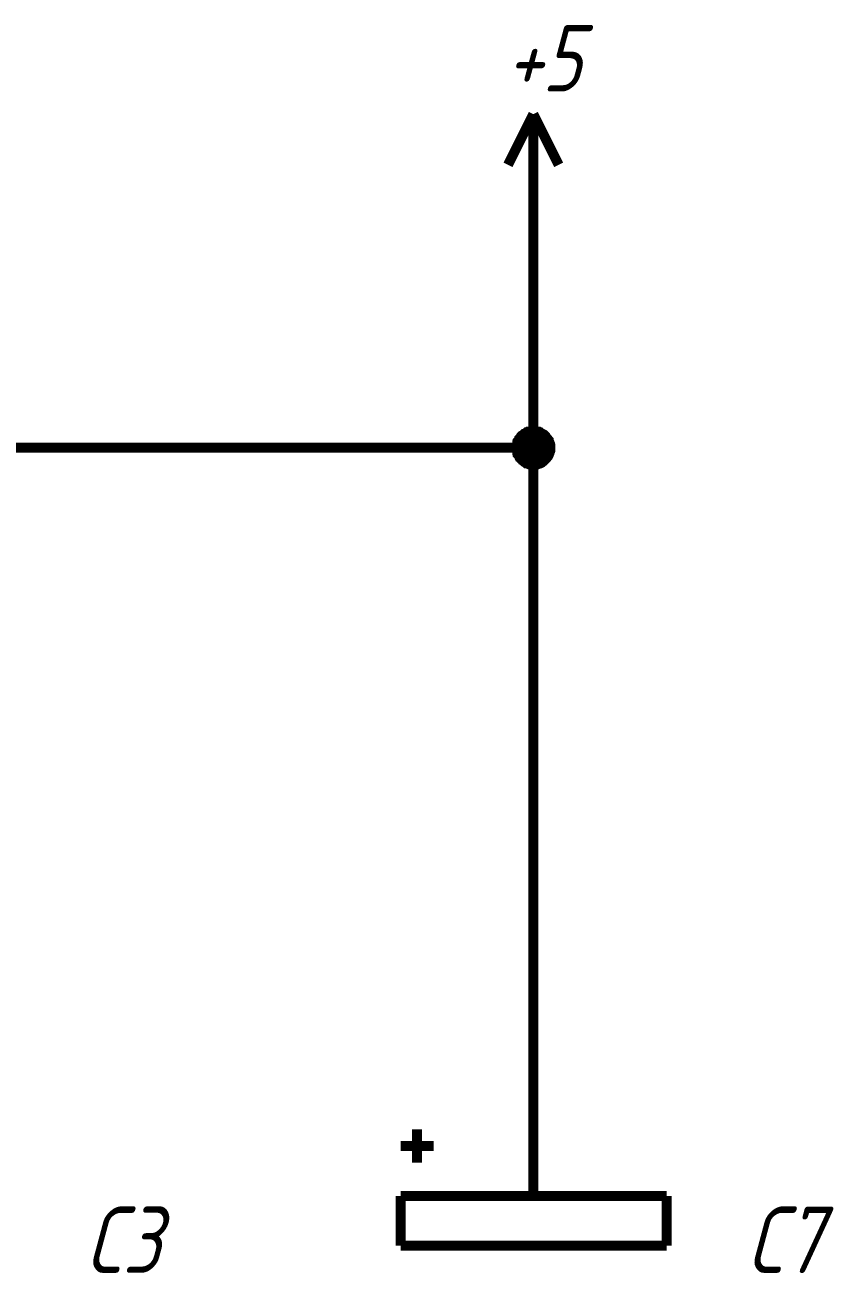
# Model space of a CAD drawing. Extents: x 260 to 1101, y 70 to 664.
# Drawn here: x 488.85 to 513.16, y 186.97 to 224.51 of the extents above; entities that cross this region are included whole.
import ezdxf

# ---------------------------------------------------------------- set-up
doc = ezdxf.new("R2010")
doc.units = 0
doc.header["$MEASUREMENT"] = 0
doc.layers.add('Sheet', color=255, linetype='CONTINUOUS')
doc.styles.add('GOST type A0', font='', dxfattribs={"oblique": 15, "height": 3.5})
doc.styles.get('GOST type A0').set_extended_font_data('GOST type A')

msp = doc.modelspace()

# ---------------------------------------------------------------- linework, layer by layer
at = {"layer": 'Sheet'}
for points, const_width in [([(504.127, 221.829), (503.366, 220.306)], 0.3), ([(504.127, 221.829), (504.888, 220.306)], 0.3), ([(504.127, 219.297), (504.127, 221.829)], 0.3), ([(504.127, 211.794), (504.127, 219.297)], 0.3), ([(503.63, 211.794), (503.63, 211.825), (503.63, 211.841), (503.63, 211.872), (503.646, 211.903), (503.646, 211.918), (503.646, 211.949), (503.661, 211.965), (503.661, 211.996), (503.677, 212.012), (503.692, 212.027), (503.708, 212.058), (503.708, 212.074), (503.723, 212.089), (503.739, 212.105), (503.754, 212.136), (503.77, 212.151), (503.785, 212.167), (503.816, 212.182), (503.832, 212.198), (503.847, 212.213), (503.863, 212.213), (503.894, 212.229), (503.91, 212.245), (503.925, 212.26), (503.956, 212.26), (503.972, 212.276), (504.003, 212.276), (504.018, 212.276), (504.049, 212.291), (504.08, 212.291), (504.096, 212.291), (504.127, 212.291)], 0.3), ([(503.63, 211.794), (503.63, 211.825), (503.63, 211.841), (503.63, 211.872), (503.646, 211.903), (503.646, 211.918), (503.646, 211.949), (503.661, 211.965), (503.661, 211.996), (503.677, 212.012), (503.692, 212.027), (503.708, 212.058), (503.708, 212.074), (503.723, 212.089), (503.739, 212.105), (503.754, 212.136), (503.77, 212.151), (503.785, 212.167), (503.816, 212.182), (503.832, 212.198), (503.847, 212.213), (503.863, 212.213), (503.894, 212.229), (503.91, 212.245), (503.925, 212.26), (503.956, 212.26), (503.972, 212.276), (504.003, 212.276), (504.018, 212.276), (504.049, 212.291), (504.08, 212.291), (504.096, 212.291), (504.127, 212.291)], 0.3), ([(503.63, 211.794), (503.63, 211.825), (503.63, 211.841), (503.63, 211.872), (503.646, 211.903), (503.646, 211.918), (503.646, 211.949), (503.661, 211.965), (503.661, 211.996), (503.677, 212.012), (503.692, 212.027), (503.708, 212.058), (503.708, 212.074), (503.723, 212.089), (503.739, 212.105), (503.754, 212.136), (503.77, 212.151), (503.785, 212.167), (503.816, 212.182), (503.832, 212.198), (503.847, 212.213), (503.863, 212.213), (503.894, 212.229), (503.91, 212.245), (503.925, 212.26), (503.956, 212.26), (503.972, 212.276), (504.003, 212.276), (504.018, 212.276), (504.049, 212.291), (504.08, 212.291), (504.096, 212.291), (504.127, 212.291)], 0.3), ([(503.63, 211.794), (503.63, 211.825), (503.63, 211.841), (503.63, 211.872), (503.646, 211.903), (503.646, 211.918), (503.646, 211.949), (503.661, 211.965), (503.661, 211.996), (503.677, 212.012), (503.692, 212.027), (503.708, 212.058), (503.708, 212.074), (503.723, 212.089), (503.739, 212.105), (503.754, 212.136), (503.77, 212.151), (503.785, 212.167), (503.816, 212.182), (503.832, 212.198), (503.847, 212.213), (503.863, 212.213), (503.894, 212.229), (503.91, 212.245), (503.925, 212.26), (503.956, 212.26), (503.972, 212.276), (504.003, 212.276), (504.018, 212.276), (504.049, 212.291), (504.08, 212.291), (504.096, 212.291), (504.127, 212.291)], 0.3), ([(503.63, 211.794), (503.63, 211.825), (503.63, 211.841), (503.63, 211.872), (503.646, 211.903), (503.646, 211.918), (503.646, 211.949), (503.661, 211.965), (503.661, 211.996), (503.677, 212.012), (503.692, 212.027), (503.708, 212.058), (503.708, 212.074), (503.723, 212.089), (503.739, 212.105), (503.754, 212.136), (503.77, 212.151), (503.785, 212.167), (503.816, 212.182), (503.832, 212.198), (503.847, 212.213), (503.863, 212.213), (503.894, 212.229), (503.91, 212.245), (503.925, 212.26), (503.956, 212.26), (503.972, 212.276), (504.003, 212.276), (504.018, 212.276), (504.049, 212.291), (504.08, 212.291), (504.096, 212.291), (504.127, 212.291)], 0.3), ([(503.63, 211.794), (503.63, 211.825), (503.63, 211.841), (503.63, 211.872), (503.646, 211.903), (503.646, 211.918), (503.646, 211.949), (503.661, 211.965), (503.661, 211.996), (503.677, 212.012), (503.692, 212.027), (503.708, 212.058), (503.708, 212.074), (503.723, 212.089), (503.739, 212.105), (503.754, 212.136), (503.77, 212.151), (503.785, 212.167), (503.816, 212.182), (503.832, 212.198), (503.847, 212.213), (503.863, 212.213), (503.894, 212.229), (503.91, 212.245), (503.925, 212.26), (503.956, 212.26), (503.972, 212.276), (504.003, 212.276), (504.018, 212.276), (504.049, 212.291), (504.08, 212.291), (504.096, 212.291), (504.127, 212.291)], 0.3), ([(503.63, 211.794), (503.63, 211.825), (503.63, 211.841), (503.63, 211.872), (503.646, 211.903), (503.646, 211.918), (503.646, 211.949), (503.661, 211.965), (503.661, 211.996), (503.677, 212.012), (503.692, 212.027), (503.708, 212.058), (503.708, 212.074), (503.723, 212.089), (503.739, 212.105), (503.754, 212.136), (503.77, 212.151), (503.785, 212.167), (503.816, 212.182), (503.832, 212.198), (503.847, 212.213), (503.863, 212.213), (503.894, 212.229), (503.91, 212.245), (503.925, 212.26), (503.956, 212.26), (503.972, 212.276), (504.003, 212.276), (504.018, 212.276), (504.049, 212.291), (504.08, 212.291), (504.096, 212.291), (504.127, 212.291)], 0.0991), ([(503.63, 211.794), (503.63, 211.825), (503.63, 211.841), (503.63, 211.872), (503.646, 211.903), (503.646, 211.918), (503.646, 211.949), (503.661, 211.965), (503.661, 211.996), (503.677, 212.012), (503.692, 212.027), (503.708, 212.058), (503.708, 212.074), (503.723, 212.089), (503.739, 212.105), (503.754, 212.136), (503.77, 212.151), (503.785, 212.167), (503.816, 212.182), (503.832, 212.198), (503.847, 212.213), (503.863, 212.213), (503.894, 212.229), (503.91, 212.245), (503.925, 212.26), (503.956, 212.26), (503.972, 212.276), (504.003, 212.276), (504.018, 212.276), (504.049, 212.291), (504.08, 212.291), (504.096, 212.291), (504.127, 212.291)], 0.0991), ([(503.63, 211.794), (503.63, 211.825), (503.63, 211.841), (503.63, 211.872), (503.646, 211.903), (503.646, 211.918), (503.646, 211.949), (503.661, 211.965), (503.661, 211.996), (503.677, 212.012), (503.692, 212.027), (503.708, 212.058), (503.708, 212.074), (503.723, 212.089), (503.739, 212.105), (503.754, 212.136), (503.77, 212.151), (503.785, 212.167), (503.816, 212.182), (503.832, 212.198), (503.847, 212.213), (503.863, 212.213), (503.894, 212.229), (503.91, 212.245), (503.925, 212.26), (503.956, 212.26), (503.972, 212.276), (504.003, 212.276), (504.018, 212.276), (504.049, 212.291), (504.08, 212.291), (504.096, 212.291), (504.127, 212.291)], 0.0991), ([(503.63, 211.794), (503.63, 211.825), (503.63, 211.841), (503.63, 211.872), (503.646, 211.903), (503.646, 211.918), (503.646, 211.949), (503.661, 211.965), (503.661, 211.996), (503.677, 212.012), (503.692, 212.027), (503.708, 212.058), (503.708, 212.074), (503.723, 212.089), (503.739, 212.105), (503.754, 212.136), (503.77, 212.151), (503.785, 212.167), (503.816, 212.182), (503.832, 212.198), (503.847, 212.213), (503.863, 212.213), (503.894, 212.229), (503.91, 212.245), (503.925, 212.26), (503.956, 212.26), (503.972, 212.276), (504.003, 212.276), (504.018, 212.276), (504.049, 212.291), (504.08, 212.291), (504.096, 212.291), (504.127, 212.291)], 0.0991), ([(503.63, 211.794), (503.63, 211.825), (503.63, 211.841), (503.63, 211.872), (503.646, 211.903), (503.646, 211.918), (503.646, 211.949), (503.661, 211.965), (503.661, 211.996), (503.677, 212.012), (503.692, 212.027), (503.708, 212.058), (503.708, 212.074), (503.723, 212.089), (503.739, 212.105), (503.754, 212.136), (503.77, 212.151), (503.785, 212.167), (503.816, 212.182), (503.832, 212.198), (503.847, 212.213), (503.863, 212.213), (503.894, 212.229), (503.91, 212.245), (503.925, 212.26), (503.956, 212.26), (503.972, 212.276), (504.003, 212.276), (504.018, 212.276), (504.049, 212.291), (504.08, 212.291), (504.096, 212.291), (504.127, 212.291)], 0.0991), ([(503.63, 211.794), (503.63, 211.825), (503.63, 211.841), (503.63, 211.872), (503.646, 211.903), (503.646, 211.918), (503.646, 211.949), (503.661, 211.965), (503.661, 211.996), (503.677, 212.012), (503.692, 212.027), (503.708, 212.058), (503.708, 212.074), (503.723, 212.089), (503.739, 212.105), (503.754, 212.136), (503.77, 212.151), (503.785, 212.167), (503.816, 212.182), (503.832, 212.198), (503.847, 212.213), (503.863, 212.213), (503.894, 212.229), (503.91, 212.245), (503.925, 212.26), (503.956, 212.26), (503.972, 212.276), (504.003, 212.276), (504.018, 212.276), (504.049, 212.291), (504.08, 212.291), (504.096, 212.291), (504.127, 212.291)], 0.0991), ([(504.127, 212.291), (504.127, 212.291)], 0.3), ([(504.127, 212.291), (504.158, 212.291), (504.174, 212.291), (504.205, 212.291), (504.236, 212.276), (504.251, 212.276), (504.282, 212.276), (504.298, 212.26), (504.329, 212.26), (504.344, 212.245), (504.375, 212.229), (504.391, 212.213), (504.406, 212.213), (504.438, 212.198), (504.453, 212.182), (504.469, 212.167), (504.484, 212.151), (504.5, 212.136), (504.515, 212.105), (504.531, 212.089), (504.546, 212.074), (504.562, 212.058), (504.577, 212.027), (504.593, 212.012), (504.593, 211.996), (504.608, 211.965), (504.608, 211.949), (504.624, 211.918), (504.624, 211.903), (504.639, 211.872), (504.639, 211.841), (504.639, 211.825), (504.639, 211.794)], 0.3), ([(504.127, 212.291), (504.127, 212.291)], 0.3), ([(504.127, 212.291), (504.158, 212.291), (504.174, 212.291), (504.205, 212.291), (504.236, 212.276), (504.251, 212.276), (504.282, 212.276), (504.298, 212.26), (504.329, 212.26), (504.344, 212.245), (504.375, 212.229), (504.391, 212.213), (504.406, 212.213), (504.438, 212.198), (504.453, 212.182), (504.469, 212.167), (504.484, 212.151), (504.5, 212.136), (504.515, 212.105), (504.531, 212.089), (504.546, 212.074), (504.562, 212.058), (504.577, 212.027), (504.593, 212.012), (504.593, 211.996), (504.608, 211.965), (504.608, 211.949), (504.624, 211.918), (504.624, 211.903), (504.639, 211.872), (504.639, 211.841), (504.639, 211.825), (504.639, 211.794)], 0.3), ([(504.127, 212.291), (504.127, 212.291)], 0.3), ([(504.127, 212.291), (504.158, 212.291), (504.174, 212.291), (504.205, 212.291), (504.236, 212.276), (504.251, 212.276), (504.282, 212.276), (504.298, 212.26), (504.329, 212.26), (504.344, 212.245), (504.375, 212.229), (504.391, 212.213), (504.406, 212.213), (504.438, 212.198), (504.453, 212.182), (504.469, 212.167), (504.484, 212.151), (504.5, 212.136), (504.515, 212.105), (504.531, 212.089), (504.546, 212.074), (504.562, 212.058), (504.577, 212.027), (504.593, 212.012), (504.593, 211.996), (504.608, 211.965), (504.608, 211.949), (504.624, 211.918), (504.624, 211.903), (504.639, 211.872), (504.639, 211.841), (504.639, 211.825), (504.639, 211.794)], 0.3), ([(504.127, 212.291), (504.127, 212.291)], 0.3), ([(504.127, 212.291), (504.158, 212.291), (504.174, 212.291), (504.205, 212.291), (504.236, 212.276), (504.251, 212.276), (504.282, 212.276), (504.298, 212.26), (504.329, 212.26), (504.344, 212.245), (504.375, 212.229), (504.391, 212.213), (504.406, 212.213), (504.438, 212.198), (504.453, 212.182), (504.469, 212.167), (504.484, 212.151), (504.5, 212.136), (504.515, 212.105), (504.531, 212.089), (504.546, 212.074), (504.562, 212.058), (504.577, 212.027), (504.593, 212.012), (504.593, 211.996), (504.608, 211.965), (504.608, 211.949), (504.624, 211.918), (504.624, 211.903), (504.639, 211.872), (504.639, 211.841), (504.639, 211.825), (504.639, 211.794)], 0.3), ([(504.127, 212.291), (504.127, 212.291)], 0.3), ([(504.127, 212.291), (504.158, 212.291), (504.174, 212.291), (504.205, 212.291), (504.236, 212.276), (504.251, 212.276), (504.282, 212.276), (504.298, 212.26), (504.329, 212.26), (504.344, 212.245), (504.375, 212.229), (504.391, 212.213), (504.406, 212.213), (504.438, 212.198), (504.453, 212.182), (504.469, 212.167), (504.484, 212.151), (504.5, 212.136), (504.515, 212.105), (504.531, 212.089), (504.546, 212.074), (504.562, 212.058), (504.577, 212.027), (504.593, 212.012), (504.593, 211.996), (504.608, 211.965), (504.608, 211.949), (504.624, 211.918), (504.624, 211.903), (504.639, 211.872), (504.639, 211.841), (504.639, 211.825), (504.639, 211.794)], 0.3), ([(504.127, 212.291), (504.127, 212.291)], 0.3), ([(504.127, 212.291), (504.158, 212.291), (504.174, 212.291), (504.205, 212.291), (504.236, 212.276), (504.251, 212.276), (504.282, 212.276), (504.298, 212.26), (504.329, 212.26), (504.344, 212.245), (504.375, 212.229), (504.391, 212.213), (504.406, 212.213), (504.438, 212.198), (504.453, 212.182), (504.469, 212.167), (504.484, 212.151), (504.5, 212.136), (504.515, 212.105), (504.531, 212.089), (504.546, 212.074), (504.562, 212.058), (504.577, 212.027), (504.593, 212.012), (504.593, 211.996), (504.608, 211.965), (504.608, 211.949), (504.624, 211.918), (504.624, 211.903), (504.639, 211.872), (504.639, 211.841), (504.639, 211.825), (504.639, 211.794)], 0.3), ([(504.127, 212.291), (504.127, 212.291)], 0.0991), ([(504.127, 212.291), (504.158, 212.291), (504.174, 212.291), (504.205, 212.291), (504.236, 212.276), (504.251, 212.276), (504.282, 212.276), (504.298, 212.26), (504.329, 212.26), (504.344, 212.245), (504.375, 212.229), (504.391, 212.213), (504.406, 212.213), (504.438, 212.198), (504.453, 212.182), (504.469, 212.167), (504.484, 212.151), (504.5, 212.136), (504.515, 212.105), (504.531, 212.089), (504.546, 212.074), (504.562, 212.058), (504.577, 212.027), (504.593, 212.012), (504.593, 211.996), (504.608, 211.965), (504.608, 211.949), (504.624, 211.918), (504.624, 211.903), (504.639, 211.872), (504.639, 211.841), (504.639, 211.825), (504.639, 211.794)], 0.0991), ([(504.127, 212.291), (504.127, 212.291)], 0.0991), ([(504.127, 212.291), (504.158, 212.291), (504.174, 212.291), (504.205, 212.291), (504.236, 212.276), (504.251, 212.276), (504.282, 212.276), (504.298, 212.26), (504.329, 212.26), (504.344, 212.245), (504.375, 212.229), (504.391, 212.213), (504.406, 212.213), (504.438, 212.198), (504.453, 212.182), (504.469, 212.167), (504.484, 212.151), (504.5, 212.136), (504.515, 212.105), (504.531, 212.089), (504.546, 212.074), (504.562, 212.058), (504.577, 212.027), (504.593, 212.012), (504.593, 211.996), (504.608, 211.965), (504.608, 211.949), (504.624, 211.918), (504.624, 211.903), (504.639, 211.872), (504.639, 211.841), (504.639, 211.825), (504.639, 211.794)], 0.0991), ([(504.127, 212.291), (504.127, 212.291)], 0.0991), ([(504.127, 212.291), (504.158, 212.291), (504.174, 212.291), (504.205, 212.291), (504.236, 212.276), (504.251, 212.276), (504.282, 212.276), (504.298, 212.26), (504.329, 212.26), (504.344, 212.245), (504.375, 212.229), (504.391, 212.213), (504.406, 212.213), (504.438, 212.198), (504.453, 212.182), (504.469, 212.167), (504.484, 212.151), (504.5, 212.136), (504.515, 212.105), (504.531, 212.089), (504.546, 212.074), (504.562, 212.058), (504.577, 212.027), (504.593, 212.012), (504.593, 211.996), (504.608, 211.965), (504.608, 211.949), (504.624, 211.918), (504.624, 211.903), (504.639, 211.872), (504.639, 211.841), (504.639, 211.825), (504.639, 211.794)], 0.0991), ([(504.127, 212.291), (504.127, 212.291)], 0.0991), ([(504.127, 212.291), (504.158, 212.291), (504.174, 212.291), (504.205, 212.291), (504.236, 212.276), (504.251, 212.276), (504.282, 212.276), (504.298, 212.26), (504.329, 212.26), (504.344, 212.245), (504.375, 212.229), (504.391, 212.213), (504.406, 212.213), (504.438, 212.198), (504.453, 212.182), (504.469, 212.167), (504.484, 212.151), (504.5, 212.136), (504.515, 212.105), (504.531, 212.089), (504.546, 212.074), (504.562, 212.058), (504.577, 212.027), (504.593, 212.012), (504.593, 211.996), (504.608, 211.965), (504.608, 211.949), (504.624, 211.918), (504.624, 211.903), (504.639, 211.872), (504.639, 211.841), (504.639, 211.825), (504.639, 211.794)], 0.0991), ([(504.127, 212.291), (504.127, 212.291)], 0.0991), ([(504.127, 212.291), (504.158, 212.291), (504.174, 212.291), (504.205, 212.291), (504.236, 212.276), (504.251, 212.276), (504.282, 212.276), (504.298, 212.26), (504.329, 212.26), (504.344, 212.245), (504.375, 212.229), (504.391, 212.213), (504.406, 212.213), (504.438, 212.198), (504.453, 212.182), (504.469, 212.167), (504.484, 212.151), (504.5, 212.136), (504.515, 212.105), (504.531, 212.089), (504.546, 212.074), (504.562, 212.058), (504.577, 212.027), (504.593, 212.012), (504.593, 211.996), (504.608, 211.965), (504.608, 211.949), (504.624, 211.918), (504.624, 211.903), (504.639, 211.872), (504.639, 211.841), (504.639, 211.825), (504.639, 211.794)], 0.0991), ([(504.127, 212.291), (504.127, 212.291)], 0.0991), ([(504.127, 212.291), (504.158, 212.291), (504.174, 212.291), (504.205, 212.291), (504.236, 212.276), (504.251, 212.276), (504.282, 212.276), (504.298, 212.26), (504.329, 212.26), (504.344, 212.245), (504.375, 212.229), (504.391, 212.213), (504.406, 212.213), (504.438, 212.198), (504.453, 212.182), (504.469, 212.167), (504.484, 212.151), (504.5, 212.136), (504.515, 212.105), (504.531, 212.089), (504.546, 212.074), (504.562, 212.058), (504.577, 212.027), (504.593, 212.012), (504.593, 211.996), (504.608, 211.965), (504.608, 211.949), (504.624, 211.918), (504.624, 211.903), (504.639, 211.872), (504.639, 211.841), (504.639, 211.825), (504.639, 211.794)], 0.0991), ([(479.142, 211.794), (504.127, 211.794)], 0.3), ([(504.127, 211.281), (504.096, 211.281), (504.08, 211.281), (504.049, 211.281), (504.018, 211.297), (504.003, 211.297), (503.972, 211.313), (503.956, 211.313), (503.925, 211.328), (503.91, 211.328), (503.894, 211.344), (503.863, 211.359), (503.847, 211.375), (503.832, 211.39), (503.816, 211.406), (503.785, 211.421), (503.77, 211.437), (503.754, 211.452), (503.739, 211.468), (503.723, 211.483), (503.708, 211.514), (503.708, 211.53), (503.692, 211.546), (503.677, 211.577), (503.661, 211.592), (503.661, 211.623), (503.646, 211.639), (503.646, 211.67), (503.646, 211.685), (503.63, 211.716), (503.63, 211.747), (503.63, 211.763), (503.63, 211.794)], 0.3), ([(503.63, 211.794), (503.63, 211.794)], 0.3), ([(504.127, 211.281), (504.096, 211.281), (504.08, 211.281), (504.049, 211.281), (504.018, 211.297), (504.003, 211.297), (503.972, 211.313), (503.956, 211.313), (503.925, 211.328), (503.91, 211.328), (503.894, 211.344), (503.863, 211.359), (503.847, 211.375), (503.832, 211.39), (503.816, 211.406), (503.785, 211.421), (503.77, 211.437), (503.754, 211.452), (503.739, 211.468), (503.723, 211.483), (503.708, 211.514), (503.708, 211.53), (503.692, 211.546), (503.677, 211.577), (503.661, 211.592), (503.661, 211.623), (503.646, 211.639), (503.646, 211.67), (503.646, 211.685), (503.63, 211.716), (503.63, 211.747), (503.63, 211.763), (503.63, 211.794)], 0.3), ([(503.63, 211.794), (503.63, 211.794)], 0.3), ([(504.127, 211.281), (504.096, 211.281), (504.08, 211.281), (504.049, 211.281), (504.018, 211.297), (504.003, 211.297), (503.972, 211.313), (503.956, 211.313), (503.925, 211.328), (503.91, 211.328), (503.894, 211.344), (503.863, 211.359), (503.847, 211.375), (503.832, 211.39), (503.816, 211.406), (503.785, 211.421), (503.77, 211.437), (503.754, 211.452), (503.739, 211.468), (503.723, 211.483), (503.708, 211.514), (503.708, 211.53), (503.692, 211.546), (503.677, 211.577), (503.661, 211.592), (503.661, 211.623), (503.646, 211.639), (503.646, 211.67), (503.646, 211.685), (503.63, 211.716), (503.63, 211.747), (503.63, 211.763), (503.63, 211.794)], 0.3), ([(503.63, 211.794), (503.63, 211.794)], 0.3), ([(504.127, 211.281), (504.096, 211.281), (504.08, 211.281), (504.049, 211.281), (504.018, 211.297), (504.003, 211.297), (503.972, 211.313), (503.956, 211.313), (503.925, 211.328), (503.91, 211.328), (503.894, 211.344), (503.863, 211.359), (503.847, 211.375), (503.832, 211.39), (503.816, 211.406), (503.785, 211.421), (503.77, 211.437), (503.754, 211.452), (503.739, 211.468), (503.723, 211.483), (503.708, 211.514), (503.708, 211.53), (503.692, 211.546), (503.677, 211.577), (503.661, 211.592), (503.661, 211.623), (503.646, 211.639), (503.646, 211.67), (503.646, 211.685), (503.63, 211.716), (503.63, 211.747), (503.63, 211.763), (503.63, 211.794)], 0.3), ([(503.63, 211.794), (503.63, 211.794)], 0.3), ([(504.127, 211.281), (504.096, 211.281), (504.08, 211.281), (504.049, 211.281), (504.018, 211.297), (504.003, 211.297), (503.972, 211.313), (503.956, 211.313), (503.925, 211.328), (503.91, 211.328), (503.894, 211.344), (503.863, 211.359), (503.847, 211.375), (503.832, 211.39), (503.816, 211.406), (503.785, 211.421), (503.77, 211.437), (503.754, 211.452), (503.739, 211.468), (503.723, 211.483), (503.708, 211.514), (503.708, 211.53), (503.692, 211.546), (503.677, 211.577), (503.661, 211.592), (503.661, 211.623), (503.646, 211.639), (503.646, 211.67), (503.646, 211.685), (503.63, 211.716), (503.63, 211.747), (503.63, 211.763), (503.63, 211.794)], 0.3), ([(503.63, 211.794), (503.63, 211.794)], 0.3), ([(504.127, 211.281), (504.096, 211.281), (504.08, 211.281), (504.049, 211.281), (504.018, 211.297), (504.003, 211.297), (503.972, 211.313), (503.956, 211.313), (503.925, 211.328), (503.91, 211.328), (503.894, 211.344), (503.863, 211.359), (503.847, 211.375), (503.832, 211.39), (503.816, 211.406), (503.785, 211.421), (503.77, 211.437), (503.754, 211.452), (503.739, 211.468), (503.723, 211.483), (503.708, 211.514), (503.708, 211.53), (503.692, 211.546), (503.677, 211.577), (503.661, 211.592), (503.661, 211.623), (503.646, 211.639), (503.646, 211.67), (503.646, 211.685), (503.63, 211.716), (503.63, 211.747), (503.63, 211.763), (503.63, 211.794)], 0.3), ([(503.63, 211.794), (503.63, 211.794)], 0.3), ([(504.127, 211.281), (504.096, 211.281), (504.08, 211.281), (504.049, 211.281), (504.018, 211.297), (504.003, 211.297), (503.972, 211.313), (503.956, 211.313), (503.925, 211.328), (503.91, 211.328), (503.894, 211.344), (503.863, 211.359), (503.847, 211.375), (503.832, 211.39), (503.816, 211.406), (503.785, 211.421), (503.77, 211.437), (503.754, 211.452), (503.739, 211.468), (503.723, 211.483), (503.708, 211.514), (503.708, 211.53), (503.692, 211.546), (503.677, 211.577), (503.661, 211.592), (503.661, 211.623), (503.646, 211.639), (503.646, 211.67), (503.646, 211.685), (503.63, 211.716), (503.63, 211.747), (503.63, 211.763), (503.63, 211.794)], 0.0991), ([(503.63, 211.794), (503.63, 211.794)], 0.0991), ([(504.127, 211.281), (504.096, 211.281), (504.08, 211.281), (504.049, 211.281), (504.018, 211.297), (504.003, 211.297), (503.972, 211.313), (503.956, 211.313), (503.925, 211.328), (503.91, 211.328), (503.894, 211.344), (503.863, 211.359), (503.847, 211.375), (503.832, 211.39), (503.816, 211.406), (503.785, 211.421), (503.77, 211.437), (503.754, 211.452), (503.739, 211.468), (503.723, 211.483), (503.708, 211.514), (503.708, 211.53), (503.692, 211.546), (503.677, 211.577), (503.661, 211.592), (503.661, 211.623), (503.646, 211.639), (503.646, 211.67), (503.646, 211.685), (503.63, 211.716), (503.63, 211.747), (503.63, 211.763), (503.63, 211.794)], 0.0991), ([(503.63, 211.794), (503.63, 211.794)], 0.0991), ([(504.127, 211.281), (504.096, 211.281), (504.08, 211.281), (504.049, 211.281), (504.018, 211.297), (504.003, 211.297), (503.972, 211.313), (503.956, 211.313), (503.925, 211.328), (503.91, 211.328), (503.894, 211.344), (503.863, 211.359), (503.847, 211.375), (503.832, 211.39), (503.816, 211.406), (503.785, 211.421), (503.77, 211.437), (503.754, 211.452), (503.739, 211.468), (503.723, 211.483), (503.708, 211.514), (503.708, 211.53), (503.692, 211.546), (503.677, 211.577), (503.661, 211.592), (503.661, 211.623), (503.646, 211.639), (503.646, 211.67), (503.646, 211.685), (503.63, 211.716), (503.63, 211.747), (503.63, 211.763), (503.63, 211.794)], 0.0991), ([(503.63, 211.794), (503.63, 211.794)], 0.0991), ([(504.127, 211.281), (504.096, 211.281), (504.08, 211.281), (504.049, 211.281), (504.018, 211.297), (504.003, 211.297), (503.972, 211.313), (503.956, 211.313), (503.925, 211.328), (503.91, 211.328), (503.894, 211.344), (503.863, 211.359), (503.847, 211.375), (503.832, 211.39), (503.816, 211.406), (503.785, 211.421), (503.77, 211.437), (503.754, 211.452), (503.739, 211.468), (503.723, 211.483), (503.708, 211.514), (503.708, 211.53), (503.692, 211.546), (503.677, 211.577), (503.661, 211.592), (503.661, 211.623), (503.646, 211.639), (503.646, 211.67), (503.646, 211.685), (503.63, 211.716), (503.63, 211.747), (503.63, 211.763), (503.63, 211.794)], 0.0991), ([(503.63, 211.794), (503.63, 211.794)], 0.0991), ([(504.127, 211.281), (504.096, 211.281), (504.08, 211.281), (504.049, 211.281), (504.018, 211.297), (504.003, 211.297), (503.972, 211.313), (503.956, 211.313), (503.925, 211.328), (503.91, 211.328), (503.894, 211.344), (503.863, 211.359), (503.847, 211.375), (503.832, 211.39), (503.816, 211.406), (503.785, 211.421), (503.77, 211.437), (503.754, 211.452), (503.739, 211.468), (503.723, 211.483), (503.708, 211.514), (503.708, 211.53), (503.692, 211.546), (503.677, 211.577), (503.661, 211.592), (503.661, 211.623), (503.646, 211.639), (503.646, 211.67), (503.646, 211.685), (503.63, 211.716), (503.63, 211.747), (503.63, 211.763), (503.63, 211.794)], 0.0991), ([(503.63, 211.794), (503.63, 211.794)], 0.0991), ([(504.127, 211.281), (504.096, 211.281), (504.08, 211.281), (504.049, 211.281), (504.018, 211.297), (504.003, 211.297), (503.972, 211.313), (503.956, 211.313), (503.925, 211.328), (503.91, 211.328), (503.894, 211.344), (503.863, 211.359), (503.847, 211.375), (503.832, 211.39), (503.816, 211.406), (503.785, 211.421), (503.77, 211.437), (503.754, 211.452), (503.739, 211.468), (503.723, 211.483), (503.708, 211.514), (503.708, 211.53), (503.692, 211.546), (503.677, 211.577), (503.661, 211.592), (503.661, 211.623), (503.646, 211.639), (503.646, 211.67), (503.646, 211.685), (503.63, 211.716), (503.63, 211.747), (503.63, 211.763), (503.63, 211.794)], 0.0991), ([(503.63, 211.794), (503.63, 211.794)], 0.0991), ([(504.127, 211.794), (504.127, 191.787)], 0.3), ([(504.639, 211.794), (504.639, 211.763), (504.639, 211.747), (504.639, 211.716), (504.624, 211.685), (504.624, 211.67), (504.608, 211.639), (504.608, 211.623), (504.593, 211.592), (504.593, 211.577), (504.577, 211.546), (504.562, 211.53), (504.546, 211.514), (504.531, 211.483), (504.515, 211.468), (504.5, 211.452), (504.484, 211.437), (504.469, 211.421), (504.453, 211.406), (504.438, 211.39), (504.406, 211.375), (504.391, 211.359), (504.375, 211.344), (504.344, 211.328), (504.329, 211.328), (504.298, 211.313), (504.282, 211.313), (504.251, 211.297), (504.236, 211.297), (504.205, 211.281), (504.174, 211.281), (504.158, 211.281), (504.127, 211.281)], 0.3), ([(504.639, 211.794), (504.639, 211.763), (504.639, 211.747), (504.639, 211.716), (504.624, 211.685), (504.624, 211.67), (504.608, 211.639), (504.608, 211.623), (504.593, 211.592), (504.593, 211.577), (504.577, 211.546), (504.562, 211.53), (504.546, 211.514), (504.531, 211.483), (504.515, 211.468), (504.5, 211.452), (504.484, 211.437), (504.469, 211.421), (504.453, 211.406), (504.438, 211.39), (504.406, 211.375), (504.391, 211.359), (504.375, 211.344), (504.344, 211.328), (504.329, 211.328), (504.298, 211.313), (504.282, 211.313), (504.251, 211.297), (504.236, 211.297), (504.205, 211.281), (504.174, 211.281), (504.158, 211.281), (504.127, 211.281)], 0.3), ([(504.639, 211.794), (504.639, 211.763), (504.639, 211.747), (504.639, 211.716), (504.624, 211.685), (504.624, 211.67), (504.608, 211.639), (504.608, 211.623), (504.593, 211.592), (504.593, 211.577), (504.577, 211.546), (504.562, 211.53), (504.546, 211.514), (504.531, 211.483), (504.515, 211.468), (504.5, 211.452), (504.484, 211.437), (504.469, 211.421), (504.453, 211.406), (504.438, 211.39), (504.406, 211.375), (504.391, 211.359), (504.375, 211.344), (504.344, 211.328), (504.329, 211.328), (504.298, 211.313), (504.282, 211.313), (504.251, 211.297), (504.236, 211.297), (504.205, 211.281), (504.174, 211.281), (504.158, 211.281), (504.127, 211.281)], 0.3), ([(504.639, 211.794), (504.639, 211.763), (504.639, 211.747), (504.639, 211.716), (504.624, 211.685), (504.624, 211.67), (504.608, 211.639), (504.608, 211.623), (504.593, 211.592), (504.593, 211.577), (504.577, 211.546), (504.562, 211.53), (504.546, 211.514), (504.531, 211.483), (504.515, 211.468), (504.5, 211.452), (504.484, 211.437), (504.469, 211.421), (504.453, 211.406), (504.438, 211.39), (504.406, 211.375), (504.391, 211.359), (504.375, 211.344), (504.344, 211.328), (504.329, 211.328), (504.298, 211.313), (504.282, 211.313), (504.251, 211.297), (504.236, 211.297), (504.205, 211.281), (504.174, 211.281), (504.158, 211.281), (504.127, 211.281)], 0.3), ([(504.639, 211.794), (504.639, 211.763), (504.639, 211.747), (504.639, 211.716), (504.624, 211.685), (504.624, 211.67), (504.608, 211.639), (504.608, 211.623), (504.593, 211.592), (504.593, 211.577), (504.577, 211.546), (504.562, 211.53), (504.546, 211.514), (504.531, 211.483), (504.515, 211.468), (504.5, 211.452), (504.484, 211.437), (504.469, 211.421), (504.453, 211.406), (504.438, 211.39), (504.406, 211.375), (504.391, 211.359), (504.375, 211.344), (504.344, 211.328), (504.329, 211.328), (504.298, 211.313), (504.282, 211.313), (504.251, 211.297), (504.236, 211.297), (504.205, 211.281), (504.174, 211.281), (504.158, 211.281), (504.127, 211.281)], 0.3), ([(504.639, 211.794), (504.639, 211.763), (504.639, 211.747), (504.639, 211.716), (504.624, 211.685), (504.624, 211.67), (504.608, 211.639), (504.608, 211.623), (504.593, 211.592), (504.593, 211.577), (504.577, 211.546), (504.562, 211.53), (504.546, 211.514), (504.531, 211.483), (504.515, 211.468), (504.5, 211.452), (504.484, 211.437), (504.469, 211.421), (504.453, 211.406), (504.438, 211.39), (504.406, 211.375), (504.391, 211.359), (504.375, 211.344), (504.344, 211.328), (504.329, 211.328), (504.298, 211.313), (504.282, 211.313), (504.251, 211.297), (504.236, 211.297), (504.205, 211.281), (504.174, 211.281), (504.158, 211.281), (504.127, 211.281)], 0.3), ([(504.639, 211.794), (504.639, 211.763), (504.639, 211.747), (504.639, 211.716), (504.624, 211.685), (504.624, 211.67), (504.608, 211.639), (504.608, 211.623), (504.593, 211.592), (504.593, 211.577), (504.577, 211.546), (504.562, 211.53), (504.546, 211.514), (504.531, 211.483), (504.515, 211.468), (504.5, 211.452), (504.484, 211.437), (504.469, 211.421), (504.453, 211.406), (504.438, 211.39), (504.406, 211.375), (504.391, 211.359), (504.375, 211.344), (504.344, 211.328), (504.329, 211.328), (504.298, 211.313), (504.282, 211.313), (504.251, 211.297), (504.236, 211.297), (504.205, 211.281), (504.174, 211.281), (504.158, 211.281), (504.127, 211.281)], 0.0991), ([(504.639, 211.794), (504.639, 211.763), (504.639, 211.747), (504.639, 211.716), (504.624, 211.685), (504.624, 211.67), (504.608, 211.639), (504.608, 211.623), (504.593, 211.592), (504.593, 211.577), (504.577, 211.546), (504.562, 211.53), (504.546, 211.514), (504.531, 211.483), (504.515, 211.468), (504.5, 211.452), (504.484, 211.437), (504.469, 211.421), (504.453, 211.406), (504.438, 211.39), (504.406, 211.375), (504.391, 211.359), (504.375, 211.344), (504.344, 211.328), (504.329, 211.328), (504.298, 211.313), (504.282, 211.313), (504.251, 211.297), (504.236, 211.297), (504.205, 211.281), (504.174, 211.281), (504.158, 211.281), (504.127, 211.281)], 0.0991), ([(504.639, 211.794), (504.639, 211.763), (504.639, 211.747), (504.639, 211.716), (504.624, 211.685), (504.624, 211.67), (504.608, 211.639), (504.608, 211.623), (504.593, 211.592), (504.593, 211.577), (504.577, 211.546), (504.562, 211.53), (504.546, 211.514), (504.531, 211.483), (504.515, 211.468), (504.5, 211.452), (504.484, 211.437), (504.469, 211.421), (504.453, 211.406), (504.438, 211.39), (504.406, 211.375), (504.391, 211.359), (504.375, 211.344), (504.344, 211.328), (504.329, 211.328), (504.298, 211.313), (504.282, 211.313), (504.251, 211.297), (504.236, 211.297), (504.205, 211.281), (504.174, 211.281), (504.158, 211.281), (504.127, 211.281)], 0.0991), ([(504.639, 211.794), (504.639, 211.763), (504.639, 211.747), (504.639, 211.716), (504.624, 211.685), (504.624, 211.67), (504.608, 211.639), (504.608, 211.623), (504.593, 211.592), (504.593, 211.577), (504.577, 211.546), (504.562, 211.53), (504.546, 211.514), (504.531, 211.483), (504.515, 211.468), (504.5, 211.452), (504.484, 211.437), (504.469, 211.421), (504.453, 211.406), (504.438, 211.39), (504.406, 211.375), (504.391, 211.359), (504.375, 211.344), (504.344, 211.328), (504.329, 211.328), (504.298, 211.313), (504.282, 211.313), (504.251, 211.297), (504.236, 211.297), (504.205, 211.281), (504.174, 211.281), (504.158, 211.281), (504.127, 211.281)], 0.0991), ([(504.639, 211.794), (504.639, 211.763), (504.639, 211.747), (504.639, 211.716), (504.624, 211.685), (504.624, 211.67), (504.608, 211.639), (504.608, 211.623), (504.593, 211.592), (504.593, 211.577), (504.577, 211.546), (504.562, 211.53), (504.546, 211.514), (504.531, 211.483), (504.515, 211.468), (504.5, 211.452), (504.484, 211.437), (504.469, 211.421), (504.453, 211.406), (504.438, 211.39), (504.406, 211.375), (504.391, 211.359), (504.375, 211.344), (504.344, 211.328), (504.329, 211.328), (504.298, 211.313), (504.282, 211.313), (504.251, 211.297), (504.236, 211.297), (504.205, 211.281), (504.174, 211.281), (504.158, 211.281), (504.127, 211.281)], 0.0991), ([(504.639, 211.794), (504.639, 211.763), (504.639, 211.747), (504.639, 211.716), (504.624, 211.685), (504.624, 211.67), (504.608, 211.639), (504.608, 211.623), (504.593, 211.592), (504.593, 211.577), (504.577, 211.546), (504.562, 211.53), (504.546, 211.514), (504.531, 211.483), (504.515, 211.468), (504.5, 211.452), (504.484, 211.437), (504.469, 211.421), (504.453, 211.406), (504.438, 211.39), (504.406, 211.375), (504.391, 211.359), (504.375, 211.344), (504.344, 211.328), (504.329, 211.328), (504.298, 211.313), (504.282, 211.313), (504.251, 211.297), (504.236, 211.297), (504.205, 211.281), (504.174, 211.281), (504.158, 211.281), (504.127, 211.281)], 0.0991), ([(504.639, 211.794), (504.639, 211.794), (504.639, 211.794), (504.639, 211.794), (504.639, 211.794), (504.639, 211.794), (504.639, 211.794), (504.639, 211.794), (504.639, 211.794), (504.639, 211.794), (504.639, 211.794), (504.639, 211.794), (504.639, 211.794), (504.639, 211.794), (504.639, 211.794), (504.639, 211.794), (504.639, 211.794), (504.639, 211.794), (504.639, 211.794), (504.639, 211.794), (504.639, 211.794), (504.639, 211.794), (504.639, 211.794), (504.639, 211.794), (504.639, 211.794), (504.639, 211.794), (504.639, 211.794), (504.639, 211.794), (504.639, 211.794), (504.639, 211.794), (504.639, 211.794), (504.639, 211.794), (504.639, 211.794)], 0.3), ([(504.639, 211.794), (504.639, 211.794)], 0.3), ([(504.639, 211.794), (504.639, 211.794), (504.639, 211.794), (504.639, 211.794), (504.639, 211.794), (504.639, 211.794), (504.639, 211.794), (504.639, 211.794), (504.639, 211.794), (504.639, 211.794), (504.639, 211.794), (504.639, 211.794), (504.639, 211.794), (504.639, 211.794), (504.639, 211.794), (504.639, 211.794), (504.639, 211.794), (504.639, 211.794), (504.639, 211.794), (504.639, 211.794), (504.639, 211.794), (504.639, 211.794), (504.639, 211.794), (504.639, 211.794), (504.639, 211.794), (504.639, 211.794), (504.639, 211.794), (504.639, 211.794), (504.639, 211.794), (504.639, 211.794), (504.639, 211.794), (504.639, 211.794), (504.639, 211.794)], 0.3), ([(504.639, 211.794), (504.639, 211.794)], 0.3), ([(504.639, 211.794), (504.639, 211.794), (504.639, 211.794), (504.639, 211.794), (504.639, 211.794), (504.639, 211.794), (504.639, 211.794), (504.639, 211.794), (504.639, 211.794), (504.639, 211.794), (504.639, 211.794), (504.639, 211.794), (504.639, 211.794), (504.639, 211.794), (504.639, 211.794), (504.639, 211.794), (504.639, 211.794), (504.639, 211.794), (504.639, 211.794), (504.639, 211.794), (504.639, 211.794), (504.639, 211.794), (504.639, 211.794), (504.639, 211.794), (504.639, 211.794), (504.639, 211.794), (504.639, 211.794), (504.639, 211.794), (504.639, 211.794), (504.639, 211.794), (504.639, 211.794), (504.639, 211.794), (504.639, 211.794)], 0.3), ([(504.639, 211.794), (504.639, 211.794)], 0.3), ([(504.639, 211.794), (504.639, 211.794), (504.639, 211.794), (504.639, 211.794), (504.639, 211.794), (504.639, 211.794), (504.639, 211.794), (504.639, 211.794), (504.639, 211.794), (504.639, 211.794), (504.639, 211.794), (504.639, 211.794), (504.639, 211.794), (504.639, 211.794), (504.639, 211.794), (504.639, 211.794), (504.639, 211.794), (504.639, 211.794), (504.639, 211.794), (504.639, 211.794), (504.639, 211.794), (504.639, 211.794), (504.639, 211.794), (504.639, 211.794), (504.639, 211.794), (504.639, 211.794), (504.639, 211.794), (504.639, 211.794), (504.639, 211.794), (504.639, 211.794), (504.639, 211.794), (504.639, 211.794), (504.639, 211.794)], 0.3), ([(504.639, 211.794), (504.639, 211.794)], 0.3), ([(504.639, 211.794), (504.639, 211.794), (504.639, 211.794), (504.639, 211.794), (504.639, 211.794), (504.639, 211.794), (504.639, 211.794), (504.639, 211.794), (504.639, 211.794), (504.639, 211.794), (504.639, 211.794), (504.639, 211.794), (504.639, 211.794), (504.639, 211.794), (504.639, 211.794), (504.639, 211.794), (504.639, 211.794), (504.639, 211.794), (504.639, 211.794), (504.639, 211.794), (504.639, 211.794), (504.639, 211.794), (504.639, 211.794), (504.639, 211.794), (504.639, 211.794), (504.639, 211.794), (504.639, 211.794), (504.639, 211.794), (504.639, 211.794), (504.639, 211.794), (504.639, 211.794), (504.639, 211.794), (504.639, 211.794)], 0.3), ([(504.639, 211.794), (504.639, 211.794)], 0.3), ([(504.639, 211.794), (504.639, 211.794), (504.639, 211.794), (504.639, 211.794), (504.639, 211.794), (504.639, 211.794), (504.639, 211.794), (504.639, 211.794), (504.639, 211.794), (504.639, 211.794), (504.639, 211.794), (504.639, 211.794), (504.639, 211.794), (504.639, 211.794), (504.639, 211.794), (504.639, 211.794), (504.639, 211.794), (504.639, 211.794), (504.639, 211.794), (504.639, 211.794), (504.639, 211.794), (504.639, 211.794), (504.639, 211.794), (504.639, 211.794), (504.639, 211.794), (504.639, 211.794), (504.639, 211.794), (504.639, 211.794), (504.639, 211.794), (504.639, 211.794), (504.639, 211.794), (504.639, 211.794), (504.639, 211.794)], 0.3), ([(504.639, 211.794), (504.639, 211.794)], 0.3), ([(504.639, 211.794), (504.639, 211.794), (504.639, 211.794), (504.639, 211.794), (504.639, 211.794), (504.639, 211.794), (504.639, 211.794), (504.639, 211.794), (504.639, 211.794), (504.639, 211.794), (504.639, 211.794), (504.639, 211.794), (504.639, 211.794), (504.639, 211.794), (504.639, 211.794), (504.639, 211.794), (504.639, 211.794), (504.639, 211.794), (504.639, 211.794), (504.639, 211.794), (504.639, 211.794), (504.639, 211.794), (504.639, 211.794), (504.639, 211.794), (504.639, 211.794), (504.639, 211.794), (504.639, 211.794), (504.639, 211.794), (504.639, 211.794), (504.639, 211.794), (504.639, 211.794), (504.639, 211.794), (504.639, 211.794)], 0.0991), ([(504.639, 211.794), (504.639, 211.794)], 0.0991), ([(504.639, 211.794), (504.639, 211.794), (504.639, 211.794), (504.639, 211.794), (504.639, 211.794), (504.639, 211.794), (504.639, 211.794), (504.639, 211.794), (504.639, 211.794), (504.639, 211.794), (504.639, 211.794), (504.639, 211.794), (504.639, 211.794), (504.639, 211.794), (504.639, 211.794), (504.639, 211.794), (504.639, 211.794), (504.639, 211.794), (504.639, 211.794), (504.639, 211.794), (504.639, 211.794), (504.639, 211.794), (504.639, 211.794), (504.639, 211.794), (504.639, 211.794), (504.639, 211.794), (504.639, 211.794), (504.639, 211.794), (504.639, 211.794), (504.639, 211.794), (504.639, 211.794), (504.639, 211.794), (504.639, 211.794)], 0.0991), ([(504.639, 211.794), (504.639, 211.794)], 0.0991), ([(504.639, 211.794), (504.639, 211.794), (504.639, 211.794), (504.639, 211.794), (504.639, 211.794), (504.639, 211.794), (504.639, 211.794), (504.639, 211.794), (504.639, 211.794), (504.639, 211.794), (504.639, 211.794), (504.639, 211.794), (504.639, 211.794), (504.639, 211.794), (504.639, 211.794), (504.639, 211.794), (504.639, 211.794), (504.639, 211.794), (504.639, 211.794), (504.639, 211.794), (504.639, 211.794), (504.639, 211.794), (504.639, 211.794), (504.639, 211.794), (504.639, 211.794), (504.639, 211.794), (504.639, 211.794), (504.639, 211.794), (504.639, 211.794), (504.639, 211.794), (504.639, 211.794), (504.639, 211.794), (504.639, 211.794)], 0.0991), ([(504.639, 211.794), (504.639, 211.794)], 0.0991), ([(504.639, 211.794), (504.639, 211.794), (504.639, 211.794), (504.639, 211.794), (504.639, 211.794), (504.639, 211.794), (504.639, 211.794), (504.639, 211.794), (504.639, 211.794), (504.639, 211.794), (504.639, 211.794), (504.639, 211.794), (504.639, 211.794), (504.639, 211.794), (504.639, 211.794), (504.639, 211.794), (504.639, 211.794), (504.639, 211.794), (504.639, 211.794), (504.639, 211.794), (504.639, 211.794), (504.639, 211.794), (504.639, 211.794), (504.639, 211.794), (504.639, 211.794), (504.639, 211.794), (504.639, 211.794), (504.639, 211.794), (504.639, 211.794), (504.639, 211.794), (504.639, 211.794), (504.639, 211.794), (504.639, 211.794)], 0.0991), ([(504.639, 211.794), (504.639, 211.794)], 0.0991), ([(504.639, 211.794), (504.639, 211.794), (504.639, 211.794), (504.639, 211.794), (504.639, 211.794), (504.639, 211.794), (504.639, 211.794), (504.639, 211.794), (504.639, 211.794), (504.639, 211.794), (504.639, 211.794), (504.639, 211.794), (504.639, 211.794), (504.639, 211.794), (504.639, 211.794), (504.639, 211.794), (504.639, 211.794), (504.639, 211.794), (504.639, 211.794), (504.639, 211.794), (504.639, 211.794), (504.639, 211.794), (504.639, 211.794), (504.639, 211.794), (504.639, 211.794), (504.639, 211.794), (504.639, 211.794), (504.639, 211.794), (504.639, 211.794), (504.639, 211.794), (504.639, 211.794), (504.639, 211.794), (504.639, 211.794)], 0.0991), ([(504.639, 211.794), (504.639, 211.794)], 0.0991), ([(504.639, 211.794), (504.639, 211.794), (504.639, 211.794), (504.639, 211.794), (504.639, 211.794), (504.639, 211.794), (504.639, 211.794), (504.639, 211.794), (504.639, 211.794), (504.639, 211.794), (504.639, 211.794), (504.639, 211.794), (504.639, 211.794), (504.639, 211.794), (504.639, 211.794), (504.639, 211.794), (504.639, 211.794), (504.639, 211.794), (504.639, 211.794), (504.639, 211.794), (504.639, 211.794), (504.639, 211.794), (504.639, 211.794), (504.639, 211.794), (504.639, 211.794), (504.639, 211.794), (504.639, 211.794), (504.639, 211.794), (504.639, 211.794), (504.639, 211.794), (504.639, 211.794), (504.639, 211.794), (504.639, 211.794)], 0.0991), ([(504.639, 211.794), (504.639, 211.794)], 0.0991), ([(504.127, 189.286), (504.127, 191.787)], 0.3), ([(500.633, 190.296), (500.633, 191.29)], 0.3), ([(501.13, 190.793), (500.136, 190.793)], 0.3), ([(500.136, 187.795), (500.136, 189.286)], 0.3), ([(500.136, 189.286), (508.133, 189.286)], 0.3), ([(508.133, 189.286), (508.133, 187.795)], 0.3), ([(500.136, 187.795), (508.133, 187.795)], 0.3)]:
    msp.add_lwpolyline(points, dxfattribs=dict(at, const_width=const_width))
at = {"layer": 'Sheet', "const_width": 0.508}
msp.add_lwpolyline([(503.809, 211.797, 1), (504.317, 211.797, 1)], format="xyb", close=True, dxfattribs=at)

# ---------------------------------------------------------------- texts
at = {"layer": 'Sheet', "style": 'GOST type A0', "oblique": 15}
for s, p in [('+5', (503.288, 222.512)), ('C3', (490.618, 186.972)), ('C7', (510.493, 186.972))]:
    msp.add_text(s, height=2, dxfattribs=at).set_placement(p)

doc.saveas('drawing.dxf')
